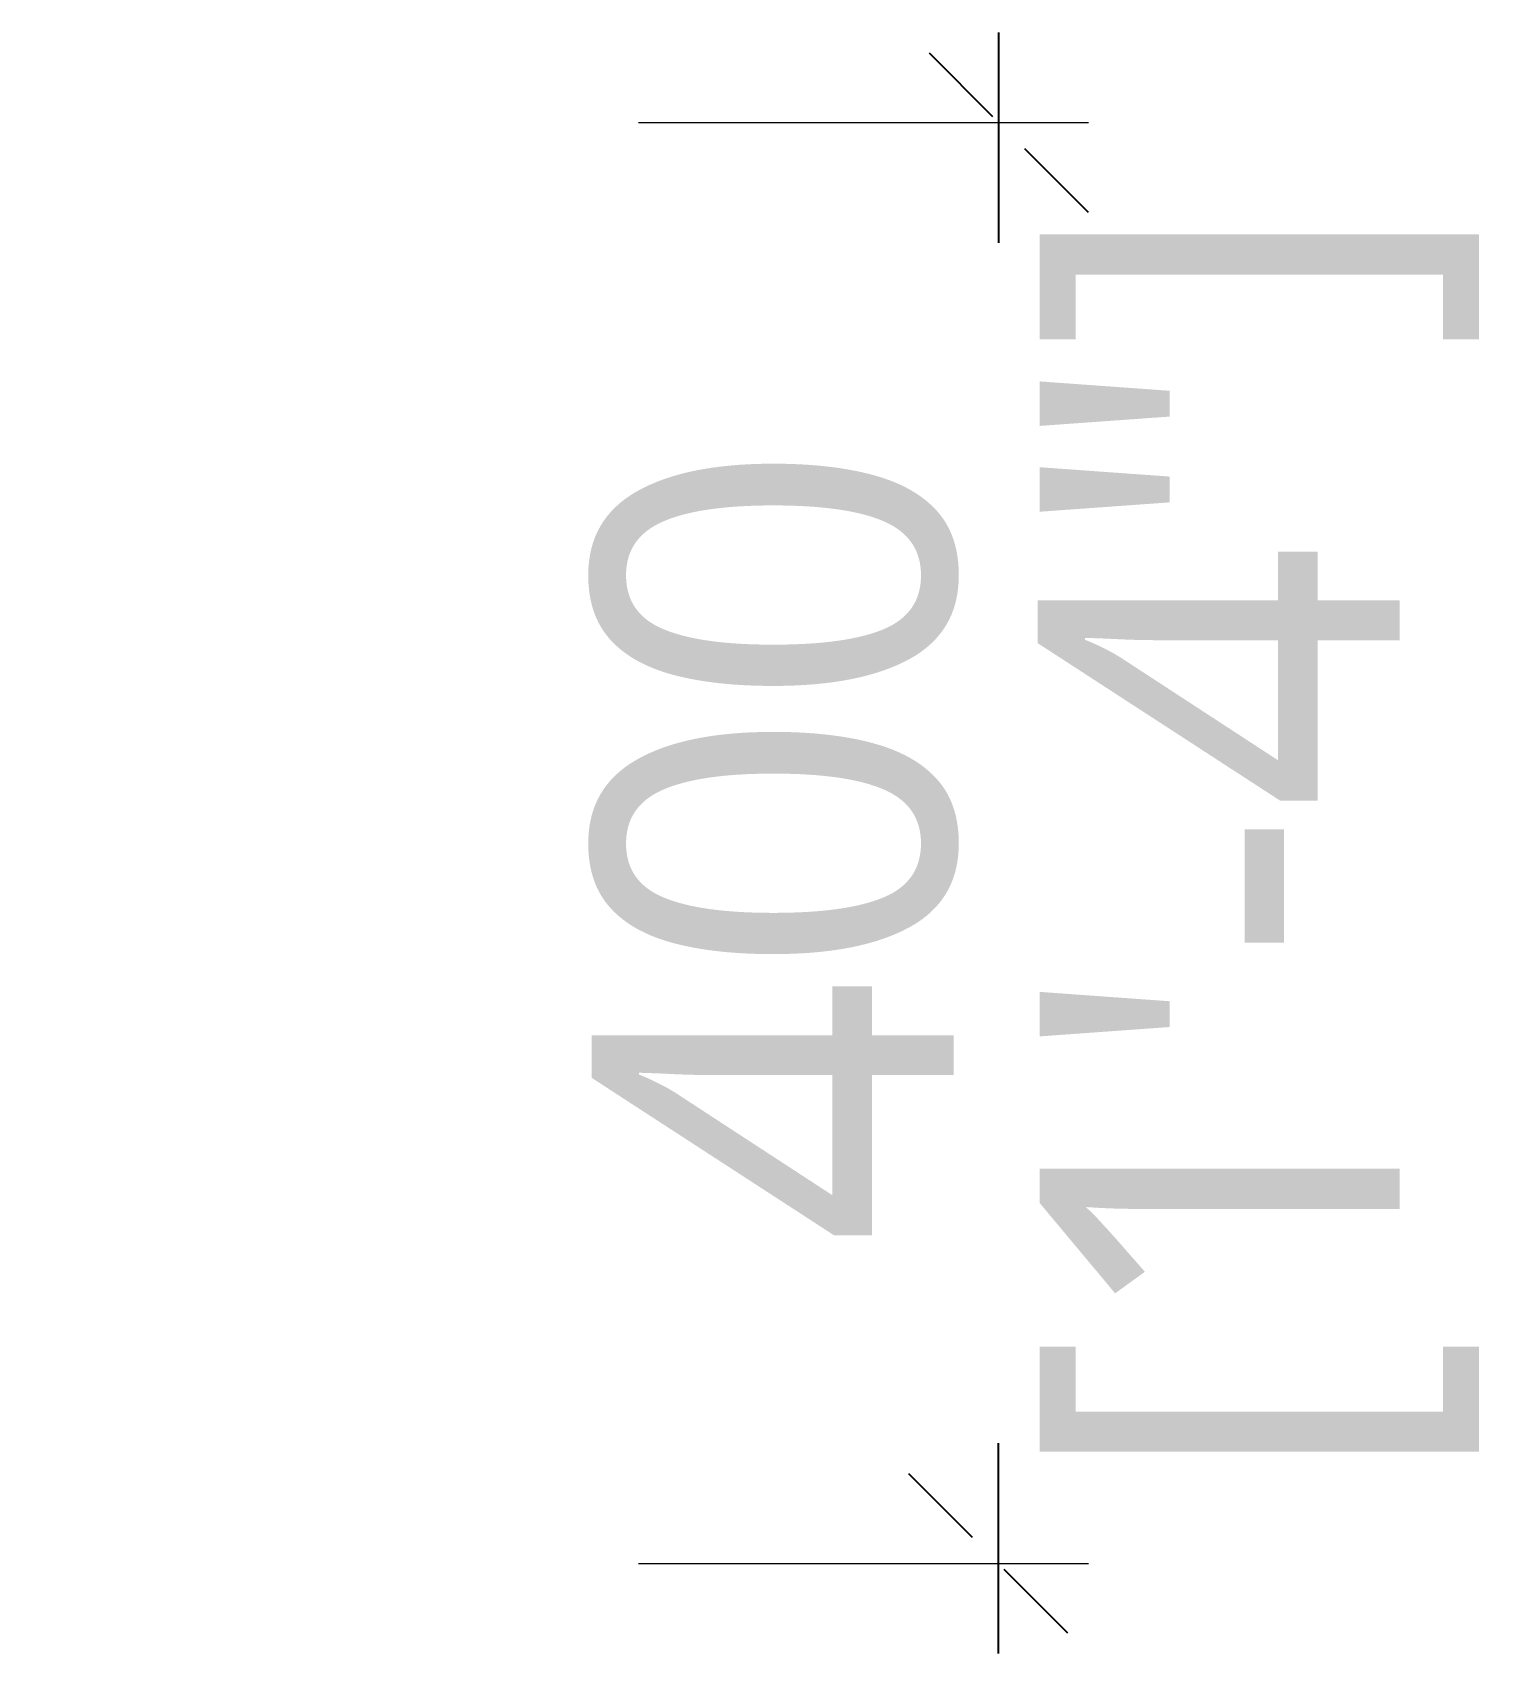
# Model space of a CAD drawing. Header units: millimetres. Extents: x 579 to 4495, y 522 to 1317.
# Drawn here: x 4088.2 to 4494.7, y 522.3 to 972.7 of the extents above; entities that cross this region are included whole.
import ezdxf

# ---------------------------------------------------------------- set-up
doc = ezdxf.new("R2010")
doc.units = ezdxf.units.MM
doc.linetypes.add('DASHED', pattern=[0.75, 0.5, -0.25])
doc.styles.add('WOT-PLAN', font='segoeuil.ttf', dxfattribs={"height": 100})
doc.dimstyles.new('WOT - 100', dxfattribs={"dimtxt": 100, "dimasz": 50, "dimexe": 25, "dimexo": 25, "dimgap": 10, "dimtad": 0, "dimdec": 0, "dimzin": 0, "dimdsep": 46, "dimtxsty": 'WOT-PLAN', "dimblk": 'OBLIQUE', "dimcen": 0.09, "dimdle": 25, "dimclrd": 151, "dimclre": 151, "dimclrt": 7, "dimadec": 0, "dimazin": 0, "dimtfac": 1, "dimtdec": 0, "dimtofl": 0, "dimtmove": 0, "dimatfit": 3, "dimldrblk": 'OPEN30', "dimfxl": 100, "dimfxlon": 1, "dimtolj": 1, "dimtzin": 0, "dimlwd": -1, "dimlwe": 5, "dimarcsym": 0})

# ---------------------------------------------------------------- blocks, each defined once
blk = doc.blocks.new('_Oblique')
at = {"color": 0, "linetype": 'ByBlock', "lineweight": -2}
blk.add_line((-0.5, -0.5), (0.5, 0.5), dxfattribs=at)
blk = doc.blocks.new('*D8')
at = {"color": 151, "ltscale": 30, "transparency": 16777216}
for p, q in [((4356.55, 972.65), (4356.55, 914.17)), ((4356.55, 522.29), (4356.55, 580.78))]:
    blk.add_line(p, q, dxfattribs=at)
at = {"color": 151, "lineweight": 5, "ltscale": 30, "transparency": 16777216}
for p, q in [((4256.55, 947.65), (4381.55, 947.65)), ((4256.55, 547.29), (4381.55, 547.29))]:
    blk.add_line(p, q, dxfattribs=at)
at = {"layer": 'Defpoints', "color": 0, "linetype": 'DASHED', "ltscale": 30, "transparency": 16777216}
for p in [(4088.2, 947.65), (4088.2, 547.29), (4356.55, 547.29)]:
    blk.add_point(p, dxfattribs=at)
at = {"color": 151, "linetype": 'DASHED', "ltscale": 30, "transparency": 16777216, "xscale": 50, "yscale": 50, "zscale": 50}
for p, rotation in [((4356.55, 947.65), 90), ((4356.55, 547.29), 270)]:
    blk.add_blockref('_Oblique', p, dxfattribs=dict(at, rotation=rotation))
at = {"color": 7, "linetype": 'DASHED', "lineweight": -2, "ltscale": 30, "transparency": 16777216, "char_height": 100, "attachment_point": 5, "rotation": 90, "style": 'WOT-PLAN'}
for s, insert in [('\\A1;[1\'-4"]', (4429.03, 747.47)), ('\\A1;400', (4294.84, 747.47))]:
    blk.add_mtext(s, dxfattribs=dict(at, insert=insert))
blk = doc.blocks.new('_Open30')
at = {"color": 0, "linetype": 'ByBlock', "lineweight": -2}
for p, q in [((-1, 0.2679), (0, 0)), ((0, 0), (-1, -0.2679)), ((0, 0), (-1, 0))]:
    blk.add_line(p, q, dxfattribs=at)

msp = doc.modelspace()

# ---------------------------------------------------------------- dimensions: what is measured, and where the dimension line sits
at = {"linetype": 'DASHED', "lineweight": -2, "ltscale": 30}
dim = msp.add_linear_dim(base=(4356.55, 547.29), p1=(4088.2, 947.65), p2=(4088.2, 547.29), angle=90, dimstyle='WOT - 100', override={"dimpost": '\\X', "dimblk1": 'Oblique', "dimblk2": 'Oblique', "dimtmove": 1, "dimatfit": 2}, dxfattribs=at)
dim.commit()
dim.dimension.update_dxf_attribs({"geometry": '*D8', "text_midpoint": (4356.55, 747.47), "dimtype": 160})

doc.saveas('drawing.dxf')
